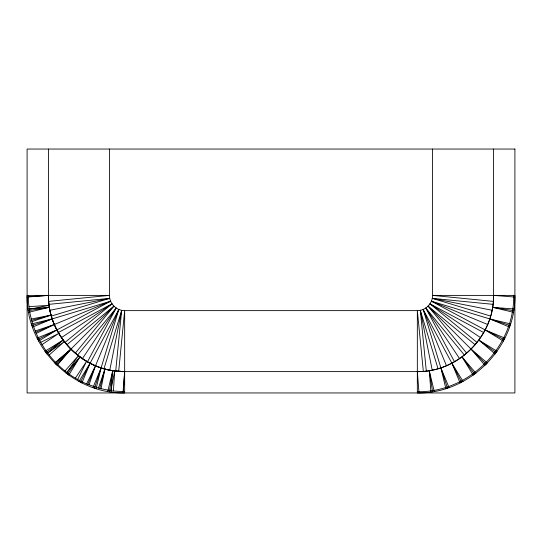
<?xml version="1.0" encoding="UTF-8"?>
<svg xmlns="http://www.w3.org/2000/svg" width="542" height="542" viewBox="0 0 542 542"><rect width="100%" height="100%" fill="white"/><g stroke="black" fill="none" stroke-linecap="round" stroke-linejoin="round"><path stroke-width="0.81" d="M113.4 390.992L114.714 370.958C77.811 366.697 47.852 332.531 48.441 295.39L48.441 149.05M123.346 391.642L124.66 371.609L417.34 371.609C458.085 372.381 494.331 336.135 493.559 295.39L493.559 149.05M111.069 391.88L112.736 370.667C76.679 365.423 47.981 331.826 48.441 295.39L28.408 296.704M122.993 392.821L124.66 371.609C83.902 372.219 47.831 336.148 48.441 295.39L27.229 297.057M513.681 295.39C514.656 346.894 468.844 392.706 417.34 391.731M423.288 371.026L417.34 310.634L417.34 392.95C469.494 393.939 515.889 347.544 514.9 295.39L432.584 295.39C432.706 303.54 425.49 310.756 417.34 310.634L124.66 310.634C116.51 310.756 109.294 303.54 109.416 295.39L109.416 149.05M115.737 370.728L121.686 310.342L104.071 368.411M118.712 371.026L124.66 310.634L124.66 392.95C72.506 393.939 26.111 347.544 27.1 295.39L109.416 295.39L49.024 301.338M419.007 392.821L417.34 371.609C458.098 372.219 494.168 336.148 493.559 295.39L514.771 297.057M109.396 391.751L112.736 370.667L124.66 371.609L114.714 370.958L110.792 390.647M101.015 388.702L104.931 369.014L98.481 388.025M109.789 370.145L121.686 310.342M96.137 388.567L101.11 367.876L92.967 387.537M107.77 391.358L112.736 370.667M124.66 391.731L112.086 390.904L99.728 388.445L104.931 369.014M101.212 367.544L118.827 309.475L90.223 362.991M94.511 388.174L101.11 367.876M89.037 384.82L95.494 365.809L86.612 383.817M81.917 382.957L90.06 363.303L78.942 381.439M28.319 295.39C28.062 333.506 52.479 370.05 87.79 384.4L118.827 309.475M77.669 379.407L86.551 361.399L75.392 378.092M80.372 382.313L90.06 363.303M87.587 361.582L116.191 308.066L77.696 354.969M68.746 375.193L79.857 357.049L66.043 373.228M67.106 372.55L78.258 355.857L65.02 370.952M82.316 358.763L116.191 308.066M67.316 374.319L79.857 357.049M75.385 353.079L113.881 306.169L66.971 344.665M56.951 365.464L70.765 349.285L54.586 363.099M57.527 364.38L70.765 349.285L55.67 362.523M55.677 364.373L113.881 306.169M49.098 355.03L64.193 341.792L47.5 352.944M46.822 354.007L63.001 340.193L44.857 351.304M65.081 342.354L111.984 303.859L58.468 332.463M45.731 352.734L63.001 340.193M41.958 344.658L58.651 333.499L40.643 342.381M61.287 337.734L111.984 303.859M38.611 341.108L56.747 329.99L37.093 338.133M57.059 329.827L110.575 301.223L52.506 318.838M37.737 339.678L56.747 329.99M36.233 333.438L54.241 324.556L35.23 331.013M32.513 327.083L52.174 318.94L31.483 323.913M35.65 332.26L110.575 301.223M32.025 321.569L51.036 315.119L31.348 319.035M31.876 325.539L52.174 318.94M51.639 315.979L109.708 298.364L49.322 304.313M31.605 320.322L51.036 315.119M28.692 312.28L49.383 307.314L28.17 308.981M29.403 309.258L49.092 305.336L29.058 306.65M49.905 310.261L109.708 298.364M28.299 310.654L49.383 307.314M513.308 312.28L492.617 307.314L513.83 308.981M492.976 301.338L432.584 295.39L432.584 149.05M490.361 315.979L432.292 298.364L492.678 304.313M492.617 307.314L513.701 310.654M432.292 298.364L492.095 310.261M509.487 327.083L489.826 318.94L510.517 323.913M484.941 329.827L431.425 301.223L489.494 318.838M489.826 318.94L510.124 325.539M87.79 384.4L99.728 388.445M431.425 301.223L487.759 324.556M503.389 341.108L485.253 329.99L504.907 338.133M485.253 329.99L504.263 339.678M476.919 342.354L430.016 303.859L483.532 332.463M495.178 354.007L478.999 340.193L497.143 351.304M430.016 303.859L480.713 337.734M478.999 340.193L496.269 352.734M466.615 353.079L428.119 306.169L475.029 344.665M487.414 363.099L471.235 349.285L485.049 365.464M428.119 306.169L486.323 364.373M473.254 375.193L462.143 357.049L475.957 373.228M454.413 361.582L425.809 308.066L464.304 354.969M462.143 357.049L474.684 374.319M425.809 308.066L459.684 358.763M460.083 382.957L451.94 363.303L463.058 381.439M440.788 367.544L423.173 309.475L451.777 362.991M451.94 363.303L461.628 382.313M423.173 309.475L446.506 365.809M445.863 388.567L440.89 367.876L449.033 387.537M440.89 367.876L447.489 388.174M426.263 370.728L420.314 310.342L437.929 368.411M430.931 391.88L429.264 370.667L434.23 391.358M420.314 310.342L432.211 370.145M429.264 370.667L432.604 391.751M514.9 149.05L27.1 149.05L27.1 392.95L514.9 392.95L514.9 149.05"/></g></svg>
